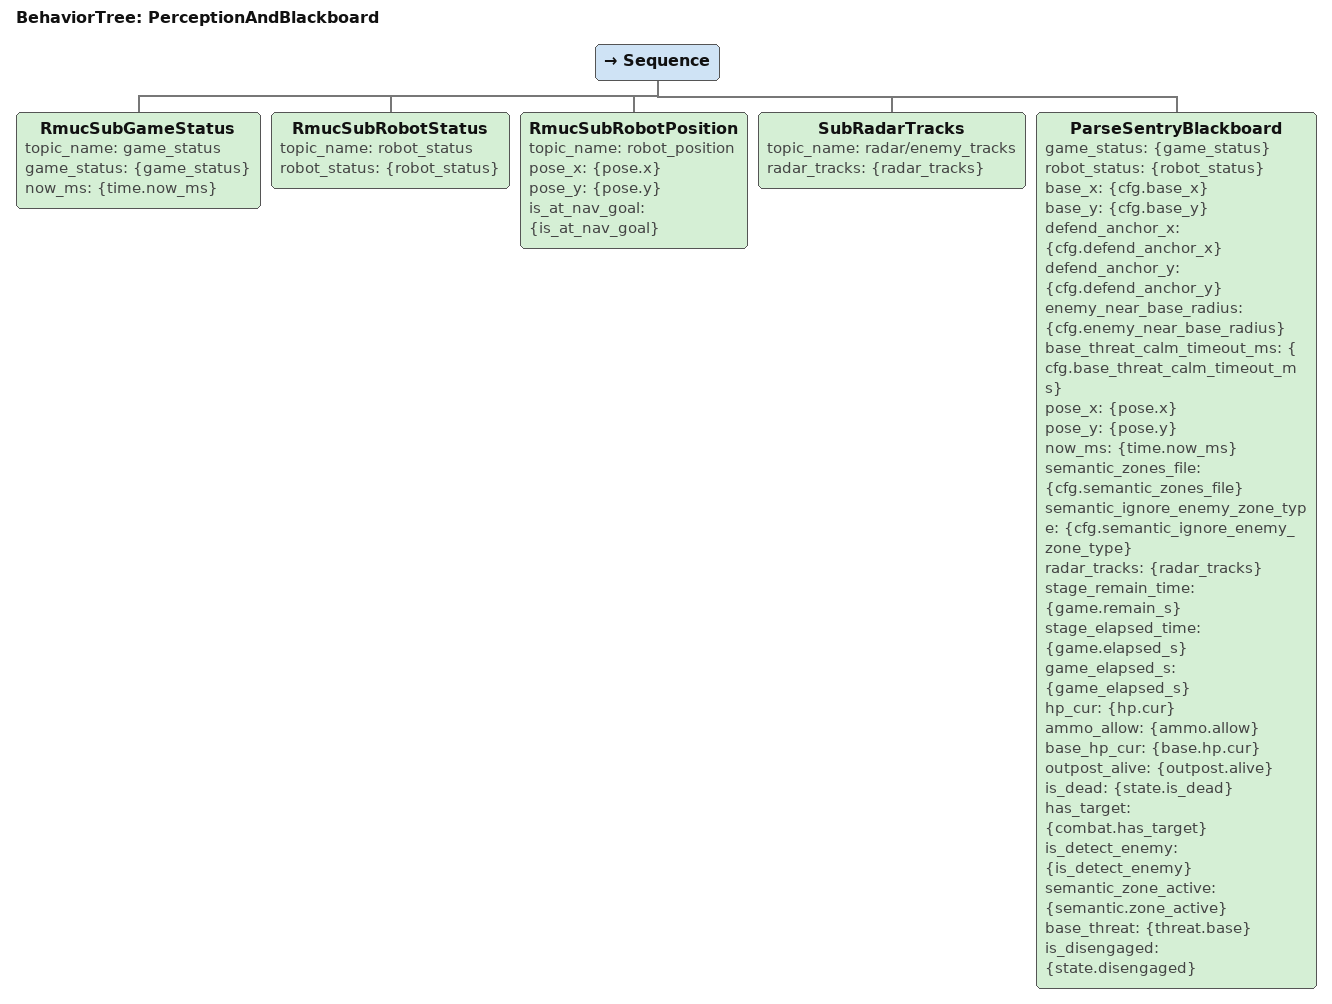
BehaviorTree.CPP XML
<?xml version="1.0" encoding="UTF-8"?>
<root BTCPP_format="4">

    <BehaviorTree ID="PerceptionAndBlackboard">
        <Sequence>
            <RmucSubGameStatus topic_name="game_status"
                               game_status="{game_status}"
                               now_ms="{time.now_ms}"/>
            <RmucSubRobotStatus topic_name="robot_status"
                                robot_status="{robot_status}"/>
            <RmucSubRobotPosition topic_name="robot_position"
                                  pose_x="{pose.x}"
                                  pose_y="{pose.y}"
                                  is_at_nav_goal="{is_at_nav_goal}"/>
            <SubRadarTracks topic_name="radar/enemy_tracks"
                            radar_tracks="{radar_tracks}"/>

            <!-- Parse/derive common fields used by tactics -->
            <ParseSentryBlackboard game_status="{game_status}"
                                   robot_status="{robot_status}"
                                   base_x="{cfg.base_x}"
                                   base_y="{cfg.base_y}"
                                   defend_anchor_x="{cfg.defend_anchor_x}"
                                   defend_anchor_y="{cfg.defend_anchor_y}"
                                   enemy_near_base_radius="{cfg.enemy_near_base_radius}"
                                   base_threat_calm_timeout_ms="{cfg.base_threat_calm_timeout_ms}"
                                   pose_x="{pose.x}"
                                   pose_y="{pose.y}"
                                   now_ms="{time.now_ms}"
                                   semantic_zones_file="{cfg.semantic_zones_file}"
                                   semantic_ignore_enemy_zone_type="{cfg.semantic_ignore_enemy_zone_type}"
                                   radar_tracks="{radar_tracks}"
                                   stage_remain_time="{game.remain_s}"
                                   stage_elapsed_time="{game.elapsed_s}"
                                   game_elapsed_s="{game_elapsed_s}"
                                   hp_cur="{hp.cur}"
                                   ammo_allow="{ammo.allow}"
                                   base_hp_cur="{base.hp.cur}"
                                   outpost_alive="{outpost.alive}"
                                   is_dead="{state.is_dead}"
                                   has_target="{combat.has_target}"
                                   is_detect_enemy="{is_detect_enemy}"
                                   semantic_zone_active="{semantic.zone_active}"
                                   base_threat="{threat.base}"
                                   is_disengaged="{state.disengaged}"
                                   />
        </Sequence>
    </BehaviorTree>

</root>
